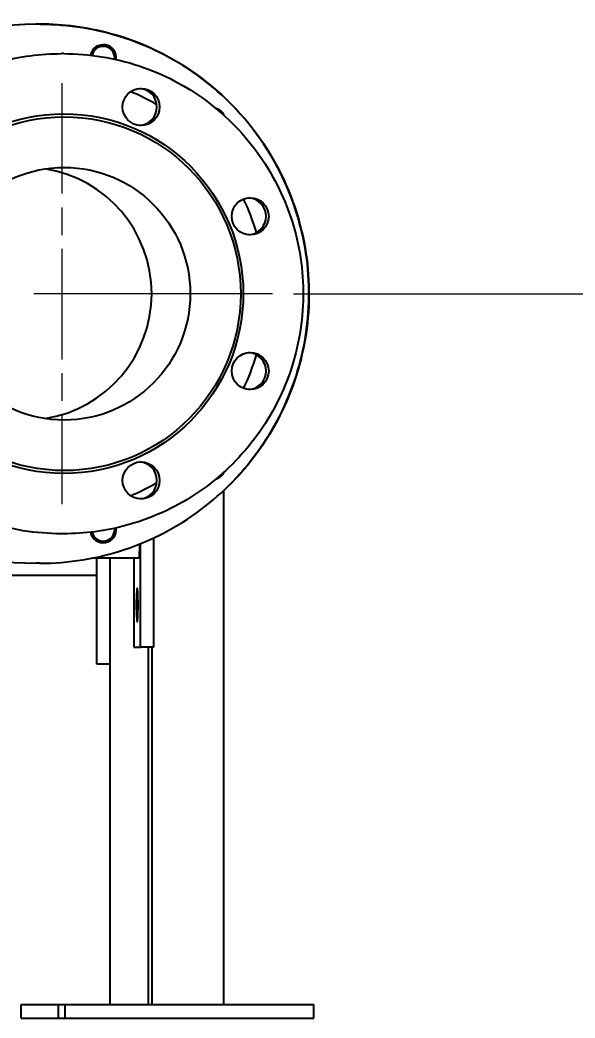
# Model space of a CAD drawing. Header units: millimetres. Extents: x 0 to 14850, y -38768 to 10500.
# Drawn here: x 8646 to 8976, y 8064 to 8657 of the extents above; entities that cross this region are included whole.
import ezdxf

# ---------------------------------------------------------------- set-up
doc = ezdxf.new("R2010")
doc.units = ezdxf.units.MM
doc.header["$LTSCALE"] = 25
doc.linetypes.add('CHAIN', pattern=[0.3543, 0.2362, -0.0295, 0.0591, -0.0295])
for name, color, linetype, lineweight in [('Center Mark', 7, 'Continuous', 18), ('Dimension', 7, 'Continuous', 18), ('Visible', 7, 'Continuous', 25)]:
    doc.layers.add(name, color=color, linetype=linetype, lineweight=lineweight)
doc.styles.add('Title', font='arial.ttf')
doc.dimstyles.new('Default - Method 2b', dxfattribs={"dimscale": 25, "dimtxt": 3, "dimasz": 2.5, "dimexe": 3, "dimexo": 0.5, "dimgap": 0.7, "dimtad": 0, "dimtoh": 1, "dimdec": 1, "dimrnd": 1e-08, "dimtxsty": 'Title', "dimcen": 0.09, "dimdle": 10, "dimclrd": 256, "dimclre": 256, "dimclrt": 7, "dimadec": 0, "dimazin": 2, "dimtfac": 0.833333, "dimtdec": 1, "dimtmove": 0, "dimatfit": 3, "dimfxl": 1, "dimtolj": 1, "dimlwd": -1, "dimlwe": -1, "dimarcsym": 0})

# ---------------------------------------------------------------- blocks, each defined once
blk = doc.blocks.new('*D67')
at = {"layer": 'Defpoints', "color": 0, "transparency": 16777216}
for p in [(9416.31, 9964.43), (9416.31, 9964.43), (8796.35, 8494.43)]:
    blk.add_point(p, dxfattribs=at)
at = {"layer": 'Dimension', "transparency": 16777216}
for p, q in [((9416.31, 9901.93), (9416.31, 9657.16)), ((9416.31, 8556.93), (9416.31, 9405.5)), ((8808.85, 8494.43), (9491.31, 8494.43))]:
    blk.add_line(p, q, dxfattribs=at)
for points in [[(9405.89, 9901.93), (9426.72, 9901.93), (9416.31, 9964.43)], [(9405.89, 8556.93), (9426.72, 8556.93), (9416.31, 8494.43)]]:
    blk.add_solid(points, dxfattribs=at)
at = {"layer": 'Dimension', "color": 7, "transparency": 16777216, "insert": (9454.6, 9423), "char_height": 75, "attachment_point": 7, "rotation": 90, "style": 'Title'}
blk.add_mtext('\\A1;1470', dxfattribs=at)
blk = doc.blocks.new('*D68')
at = {"layer": 'Defpoints', "color": 0, "transparency": 16777216}
for p in [(12899.61, 10228.26), (8555.86, 9864.34), (12910.76, 8294.43)]:
    blk.add_point(p, dxfattribs=at)
at = {"layer": 'Dimension', "transparency": 16777216}
for p, q in [((12910.69, 8306.93), (12899.17, 10303.26)), ((8555.79, 9876.84), (8553.47, 10278.18)), ((12837.11, 10227.9), (10857.73, 10216.48)), ((8616.41, 10203.55), (10595.78, 10214.97))]:
    blk.add_line(p, q, dxfattribs=at)
for points in [[(12837.05, 10238.31), (12837.17, 10217.48), (12899.61, 10228.26)], [(8616.35, 10213.96), (8616.47, 10193.13), (8553.91, 10203.19)]]:
    blk.add_solid(points, dxfattribs=at)
at = {"layer": 'Dimension', "color": 7, "transparency": 16777216, "insert": (10613.28, 10177.4), "char_height": 75, "attachment_point": 7, "style": 'Title'}
blk.add_mtext('\\A1;4346', dxfattribs=at)

msp = doc.modelspace()

# ---------------------------------------------------------------- linework, layer by layer
at = {"layer": 'Center Mark', "linetype": 'CHAIN', "ltscale": 11.111974}
msp.add_line((8671.35, 8619.43), (8671.35, 8369.43), dxfattribs=at)
at = {"layer": 'Center Mark', "linetype": 'CHAIN', "ltscale": 23.990969}
msp.add_line((8796.35, 8494.43), (8466.35, 8494.43), dxfattribs=at)
at = {"layer": 'Visible'}
for p, q in [((8658.29, 8654.43), (8655.84, 8654.43)), ((8658.33, 8654.43), (8658.29, 8654.43)), ((8672.36, 8636.93), (8671.05, 8636.93)), ((8767.49, 8072.43), (8767.49, 8377.7)), ((8672.36, 8351.93), (8671.05, 8351.93)), ((8725.95, 8284.68), (8725.95, 8349.51)), ((8717.4, 8345.8), (8717.4, 8341.43)), ((8717.97, 8284.68), (8717.97, 8346.03)), ((8717.14, 8337.43), (8689.07, 8337.43)), ((8691.95, 8274.43), (8691.95, 8337.43)), ((8699.95, 8274.43), (8699.95, 8337.43)), ((8714.04, 8337.43), (8714.04, 8284.68)), ((8658.29, 8334.43), (8655.84, 8334.43)), ((8691.95, 8327.18), (8391.95, 8327.18)), ((8715.55, 8306.68), (8715.55, 8312.68)), ((8716.46, 8312.68), (8716.46, 8306.68)), ((8714.04, 8284.68), (8717.97, 8284.68)), ((8725.95, 8284.68), (8717.97, 8284.68)), ((8722.8, 8072.43), (8722.8, 8284.68)), ((8724.92, 8072.43), (8724.92, 8284.68)), ((8699.95, 8274.43), (8691.95, 8274.43)), ((8699.95, 8072.43), (8699.95, 8274.43)), ((8647.2, 8072.43), (8669.34, 8072.43)), ((8647.2, 8064.43), (8647.2, 8072.43)), ((8669.34, 8072.43), (8673.27, 8072.43)), ((8669.34, 8064.43), (8669.34, 8072.43)), ((8673.27, 8072.43), (8820.95, 8072.43)), ((8673.27, 8064.43), (8673.27, 8072.43)), ((8820.95, 8064.43), (8820.95, 8072.43)), ((8647.2, 8064.43), (8669.34, 8064.43)), ((8669.34, 8064.43), (8673.27, 8064.43)), ((8673.27, 8064.43), (8820.95, 8064.43))]:
    msp.add_line(p, q, dxfattribs=at)
for start, end in [(59.63414, 67.31892), (16.18981, 25.61544), (334.38456, 343.81019), (292.68108, 300.36586)]:
    msp.add_arc((8661.96, 8494.43), 130, start, end, dxfattribs=at)
for centre, major_axis, ratio, start_param, end_param in [((8655.84, 8494.43), (0, 160), 0.997858, 0, 1.264958), ((8695.84, 8634.49), (0, 7.77), 0.997858, 4.580119, 7.653334), ((8695.9, 8634.49), (0, 6.77), 0.997858, 4.59067, 7.641873), ((8716.77, 8605.3), (0, -11), 0.997858, 0.068588, 3.073005), ((8760.7, 8596.96), (0, 7.77), 0.997858, 5.1199, 6.021964), ((8649.76, 8494.43), (0, -75), 0.997858, 0.153564, 2.988029), ((8781.58, 8540.35), (0, -11), 0.997858, 0.068588, 3.073005), ((8798.15, 8531.96), (0, 7.77), 0.997858, 0.944698, 0.98124), ((8781.58, 8448.51), (0, -11), 0.997858, 0.068588, 3.073005), ((8798.15, 8456.9), (0, 7.77), 0.997858, 2.160353, 2.196895), ((8655.84, 8494.43), (0, -160), 0.997858, 5.018228, 6.283185), ((8716.77, 8383.57), (0, -11), 0.997858, 0.068588, 3.073005), ((8760.7, 8391.9), (0, -7.77), 0.997858, 0.261221, 1.163285), ((8695.84, 8354.37), (0, -7.77), 0.997858, 4.913036, 7.986251), ((8695.9, 8354.37), (0, -6.77), 0.997858, 4.924497, 7.975701), ((8717.14, 8341.43), (0, -4), 0.065414, 0, 1.570796), ((8716.01, 8312.68), (0, 7), 0.065414, 4.712389, 7.853982), ((8716.01, 8306.68), (0, -7), 0.065414, 4.712389, 7.853982)]:
    msp.add_ellipse(centre, major_axis=major_axis, ratio=ratio, start_param=start_param, end_param=end_param, dxfattribs=at)
for centre, major_axis in [((8718.28, 8605.3), (0, 11)), ((8672.45, 8494.43), (0, 106.73)), ((8672.65, 8494.43), (0, 105)), ((8672.65, 8494.43), (0, -75)), ((8783.08, 8540.35), (0, -11)), ((8783.08, 8448.51), (0, -11)), ((8718.28, 8383.57), (0, -11))]:
    msp.add_ellipse(centre, major_axis=major_axis, ratio=0.997858, dxfattribs=at)
for points, knots in [([(8658.29, 8334.43), (8675.32, 8334.43), (8692.35, 8337.19), (8724.68, 8347.92), (8739.98, 8355.9), (8767.3, 8376.29), (8779.32, 8388.69), (8798.85, 8416.65), (8806.37, 8432.2), (8816.13, 8464.91), (8818.38, 8482.04), (8817.39, 8516.16), (8814.14, 8533.14), (8802.49, 8565.21), (8794.08, 8580.3), (8772.95, 8607.08), (8760.23, 8618.75), (8731.77, 8637.5), (8716.03, 8644.58), (8686.13, 8652.6), (8672.21, 8654.43), (8658.29, 8654.43)], [3.141593, 3.141593, 3.141593, 3.141593, 3.46158, 3.46158, 3.78157, 3.78157, 4.101566, 4.101566, 4.42157, 4.42157, 4.741581, 4.741581, 5.061594, 5.061594, 5.381604, 5.381604, 5.701606, 5.701606, 6.021601, 6.021601, 6.283185, 6.283185, 6.283185, 6.283185]), ([(8658.33, 8654.43), (8675.36, 8654.43), (8692.39, 8651.68), (8724.72, 8640.94), (8740.02, 8632.96), (8767.34, 8612.58), (8779.35, 8600.18), (8798.89, 8572.22), (8806.4, 8556.66), (8816.17, 8523.96), (8818.42, 8506.82), (8817.42, 8472.7), (8814.18, 8455.73), (8802.53, 8423.65), (8794.12, 8408.56), (8778.64, 8388.95), (8773.27, 8383.09), (8767.49, 8377.67)], [3.141593, 3.141593, 3.141593, 3.141593, 3.46158, 3.46158, 3.78157, 3.78157, 4.101566, 4.101566, 4.42157, 4.42157, 4.741581, 4.741581, 5.061594, 5.061594, 5.381604, 5.381604, 5.530389, 5.530389, 5.530389, 5.530389]), ([(8671.05, 8351.93), (8655.88, 8351.93), (8640.72, 8354.38), (8611.92, 8363.95), (8598.3, 8371.06), (8573.96, 8389.21), (8563.26, 8400.25), (8545.86, 8425.15), (8539.17, 8439.01), (8530.47, 8468.13), (8528.47, 8483.4), (8529.35, 8513.78), (8532.24, 8528.9), (8542.62, 8557.47), (8550.11, 8570.91), (8568.93, 8594.76), (8580.26, 8605.15), (8605.61, 8621.85), (8619.62, 8628.15), (8646.25, 8635.3), (8658.65, 8636.93), (8671.05, 8636.93)], [3.141593, 3.141593, 3.141593, 3.141593, 3.461578, 3.461578, 3.781567, 3.781567, 4.101563, 4.101563, 4.421568, 4.421568, 4.74158, 4.74158, 5.061594, 5.061594, 5.381605, 5.381605, 5.701608, 5.701608, 6.021603, 6.021603, 6.283185, 6.283185, 6.283185, 6.283185]), ([(8672.36, 8636.93), (8687.52, 8636.93), (8702.69, 8634.48), (8731.48, 8624.92), (8745.11, 8617.81), (8769.44, 8599.65), (8780.14, 8588.61), (8797.54, 8563.71), (8804.23, 8549.85), (8812.93, 8520.73), (8814.94, 8505.47), (8814.05, 8475.08), (8811.16, 8459.96), (8800.78, 8431.39), (8793.29, 8417.95), (8774.47, 8394.11), (8763.15, 8383.71), (8737.8, 8367.01), (8723.78, 8360.71), (8697.15, 8353.57), (8684.76, 8351.93), (8672.36, 8351.93)], [0, 0, 0, 0, 0.319986, 0.319986, 0.639974, 0.639974, 0.95997, 0.95997, 1.279975, 1.279975, 1.599987, 1.599987, 1.920001, 1.920001, 2.240012, 2.240012, 2.560016, 2.560016, 2.88001, 2.88001, 3.141593, 3.141593, 3.141593, 3.141593])]:
    msp.add_open_spline(points, degree=3, knots=knots, dxfattribs=at)
for points in [[(8790.95, 8534.62), (8791.12, 8535.23), (8791.38, 8535.79), (8791.7, 8536.28)], [(8791.7, 8452.58), (8791.37, 8453.07), (8791.12, 8453.63), (8790.95, 8454.24)]]:
    msp.add_open_spline(points, degree=3, dxfattribs=at)

# ---------------------------------------------------------------- dimensions: what is measured, and where the dimension line sits
at = {"layer": 'Dimension'}
for base, p1, p2, angle, override, picture, middle in [((12899.61, 10228.26), (8555.86, 9864.34), (12910.76, 8294.43), 0.33057, {"dimgap": 0.7, "dimtih": 1, "dimdec": 0, "dimtol": 0, "dimlim": 0, "dimtp": 0, "dimtm": 0, "dimtdec": 1, "dimtofl": 0, "dimatfit": 1}, '*D68', (10726.76, 10215.72)), ((9416.31, 9964.43), (8796.35, 8494.43), (9416.31, 9964.43), 90, {"dimgap": 0.7, "dimtoh": 0, "dimdec": 1, "dimse2": 1, "dimtol": 0, "dimlim": 0, "dimtp": 0, "dimtm": 0, "dimtdec": 1, "dimtofl": 0, "dimatfit": 1}, '*D67', (9416.31, 9531.33))]:
    dim = msp.add_linear_dim(base=base, p1=p1, p2=p2, angle=angle, dimstyle='Default - Method 2b', override=override, dxfattribs=at)
    dim.commit()
    dim.dimension.update_dxf_attribs({"geometry": picture, "text_midpoint": middle, "dimtype": 160})

doc.saveas('drawing.dxf')
